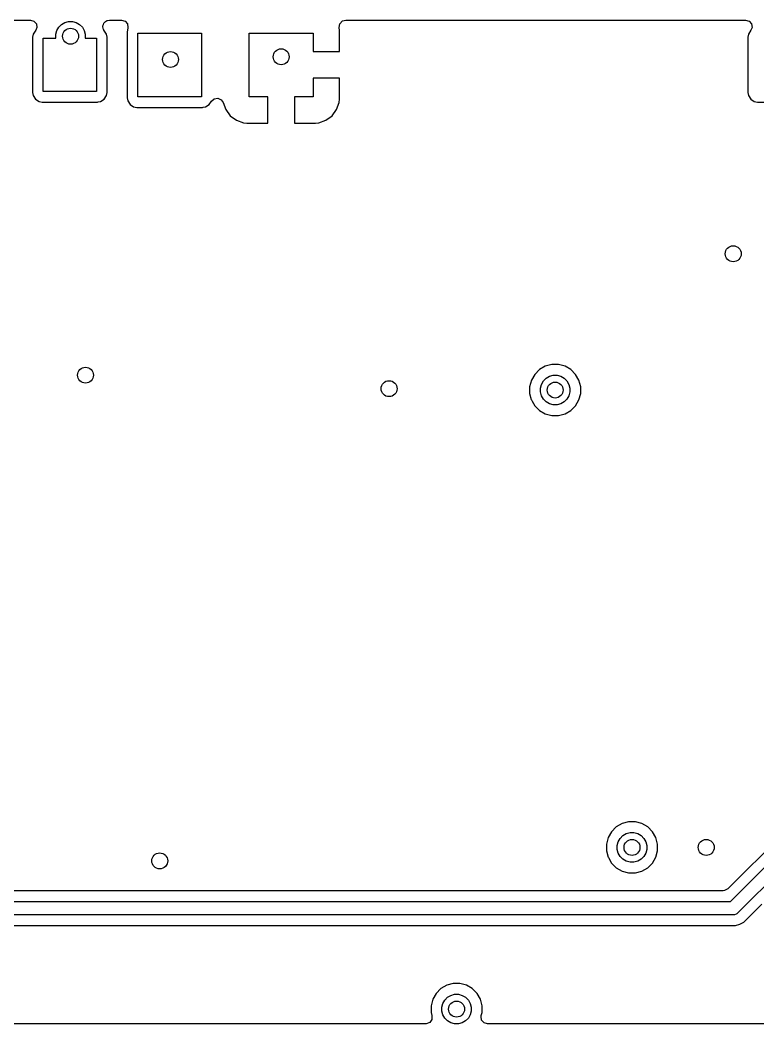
# Model space of a CAD drawing. Extents: x 4.96 to 8.86, y -3.82 to -3.08.
# Drawn here: x 7.347 to 7.893, y -3.821 to -3.077 of the extents above; entities that cross this region are included whole.
import ezdxf

# ---------------------------------------------------------------- set-up
doc = ezdxf.new("R2010")
doc.units = 0
doc.header["$MEASUREMENT"] = 0
doc.layers.add('BLACK', color=7, linetype='CONTINUOUS')

msp = doc.modelspace()

# ---------------------------------------------------------------- linework, layer by layer
at = {"layer": 'BLACK', "linetype": 'CONTINUOUS'}
for p, q in [((6.93791, -3.07679), (7.35415, -3.07679)), ((7.35415, -3.07679), (7.35679, -3.07757)), ((7.35679, -3.07757), (7.35859, -3.07965)), ((7.35859, -3.07965), (7.35898, -3.08237)), ((7.37518, -3.08203), (7.37722, -3.08)), ((7.37722, -3.08), (7.37971, -3.07856)), ((7.37971, -3.07856), (7.38249, -3.07781)), ((7.38249, -3.07781), (7.38537, -3.07781)), ((7.38537, -3.07781), (7.38815, -3.07856)), ((7.38815, -3.07856), (7.39064, -3.08)), ((7.39064, -3.08), (7.39268, -3.08203)), ((7.40787, -3.08098), (7.40829, -3.08007)), ((7.40829, -3.08007), (7.40855, -3.07911)), ((7.40855, -3.07911), (7.40885, -3.07884)), ((7.40885, -3.07884), (7.40901, -3.07848)), ((7.40901, -3.07848), (7.40985, -3.07794)), ((7.40985, -3.07794), (7.4106, -3.07727)), ((7.4106, -3.07727), (7.41105, -3.07717)), ((7.41105, -3.07717), (7.41133, -3.07699)), ((7.41133, -3.07699), (7.4127, -3.07679)), ((7.4127, -3.07679), (7.42167, -3.07679)), ((7.42167, -3.07679), (7.42431, -3.07757)), ((7.42431, -3.07757), (7.42611, -3.07965)), ((7.42611, -3.07965), (7.4265, -3.08237)), ((7.58308, -3.0822), (7.58357, -3.07949)), ((7.58357, -3.07949), (7.58544, -3.07747)), ((7.58544, -3.07747), (7.58793, -3.07679)), ((7.58793, -3.07679), (7.88411, -3.07679)), ((7.88411, -3.07679), (7.88675, -3.07757)), ((7.88675, -3.07757), (7.88855, -3.07965)), ((7.88855, -3.07965), (7.88894, -3.08237)), ((7.35631, -3.08724), (7.35585, -3.08954)), ((7.35821, -3.08439), (7.35631, -3.08724)), ((7.35631, -3.08724), (7.35631, -3.08724)), ((7.35898, -3.08237), (7.35821, -3.08439)), ((7.373, -3.08731), (7.37375, -3.08453)), ((7.373, -3.09018), (7.373, -3.08731)), ((7.37375, -3.08453), (7.37518, -3.08203)), ((7.39268, -3.08203), (7.39411, -3.08453)), ((7.39411, -3.08453), (7.39486, -3.08731)), ((7.39486, -3.08731), (7.39486, -3.09018)), ((7.40782, -3.08176), (7.40793, -3.08137)), ((7.40812, -3.08271), (7.40782, -3.08176)), ((7.40793, -3.08137), (7.40787, -3.08098)), ((7.40826, -3.0837), (7.40812, -3.08271)), ((7.40852, -3.084), (7.40826, -3.0837)), ((7.40864, -3.08439), (7.40852, -3.084)), ((7.41055, -3.08724), (7.40864, -3.08439)), ((7.41055, -3.08724), (7.41055, -3.08724)), ((7.41101, -3.08954), (7.41055, -3.08724)), ((7.42637, -3.08285), (7.42583, -3.0856)), ((7.42583, -3.0856), (7.42583, -3.1344)), ((7.4265, -3.08237), (7.42637, -3.08285)), ((7.43372, -3.13362), (7.43372, -3.08638)), ((7.43372, -3.08638), (7.48096, -3.08638)), ((7.48096, -3.08638), (7.48096, -3.13362)), ((7.5164, -3.13362), (7.5164, -3.08638)), ((7.5164, -3.08638), (7.56364, -3.08638)), ((7.56364, -3.08638), (7.56364, -3.10016)), ((7.58333, -3.08449), (7.58308, -3.0822)), ((7.58333, -3.10016), (7.58333, -3.08449)), ((7.58333, -3.08449), (7.58333, -3.08449)), ((7.88626, -3.08724), (7.88581, -3.08954)), ((7.88626, -3.08724), (7.88626, -3.08724)), ((7.88817, -3.08439), (7.88626, -3.08724)), ((7.88894, -3.08237), (7.88817, -3.08439)), ((7.35585, -3.08954), (7.35585, -3.13046)), ((7.36374, -3.12969), (7.36374, -3.09031)), ((7.36374, -3.09031), (7.37304, -3.09031)), ((7.37304, -3.09031), (7.373, -3.09018)), ((7.39486, -3.09018), (7.39482, -3.09031)), ((7.39482, -3.09031), (7.40311, -3.09031)), ((7.40311, -3.09031), (7.40311, -3.12969)), ((7.41101, -3.13046), (7.41101, -3.08954)), ((7.41101, -3.08954), (7.41101, -3.08954)), ((7.88581, -3.08954), (7.88581, -3.13046)), ((7.56364, -3.10016), (7.58333, -3.10016)), ((7.58333, -3.11984), (7.56364, -3.11984)), ((7.56364, -3.11984), (7.56364, -3.13362)), ((7.58333, -3.1355), (7.58333, -3.11984)), ((7.35585, -3.13046), (7.35631, -3.13277)), ((7.40311, -3.12969), (7.36374, -3.12969)), ((7.41055, -3.13277), (7.41101, -3.13046)), ((7.41101, -3.13046), (7.41101, -3.13046)), ((7.88581, -3.13046), (7.88626, -3.13277)), ((7.35631, -3.13277), (7.35631, -3.13277)), ((7.35631, -3.13277), (7.35805, -3.13538)), ((7.35805, -3.13538), (7.36066, -3.13712)), ((7.36066, -3.13712), (7.36066, -3.13712)), ((7.36066, -3.13712), (7.36296, -3.13758)), ((7.36296, -3.13758), (7.36296, -3.13758)), ((7.36296, -3.13758), (7.36296, -3.13758)), ((7.36296, -3.13758), (7.40389, -3.13758)), ((7.40389, -3.13758), (7.40447, -3.13746)), ((7.40389, -3.13758), (7.40389, -3.13758)), ((7.40447, -3.13746), (7.40619, -3.13712)), ((7.40619, -3.13712), (7.4088, -3.13538)), ((7.40619, -3.13712), (7.40619, -3.13712)), ((7.40619, -3.13712), (7.40619, -3.13712)), ((7.4088, -3.13538), (7.41055, -3.13277)), ((7.41055, -3.13277), (7.41055, -3.13277)), ((7.41055, -3.13277), (7.41055, -3.13277)), ((7.42583, -3.1344), (7.42628, -3.1367)), ((7.42628, -3.1367), (7.42628, -3.1367)), ((7.42628, -3.1367), (7.42803, -3.13931)), ((7.42803, -3.13931), (7.43064, -3.14106)), ((7.48096, -3.13362), (7.43372, -3.13362)), ((7.48404, -3.14106), (7.48665, -3.13931)), ((7.48665, -3.13931), (7.48832, -3.13682)), ((7.48832, -3.13682), (7.49043, -3.13505)), ((7.49043, -3.13505), (7.49316, -3.13471)), ((7.49316, -3.13471), (7.49564, -3.1359)), ((7.49564, -3.1359), (7.49695, -3.13782)), ((7.49695, -3.13782), (7.49894, -3.14315)), ((7.53018, -3.13362), (7.5164, -3.13362)), ((7.53018, -3.15331), (7.53018, -3.13362)), ((7.56364, -3.13362), (7.54986, -3.13362)), ((7.54986, -3.13362), (7.54986, -3.15331)), ((7.5811, -3.14315), (7.58307, -3.13785)), ((7.58307, -3.13785), (7.58333, -3.13551)), ((7.58307, -3.13785), (7.58307, -3.13785)), ((7.58333, -3.13551), (7.58333, -3.1355)), ((7.88626, -3.13277), (7.88626, -3.13277)), ((7.88626, -3.13277), (7.88801, -3.13538)), ((7.88801, -3.13538), (7.89062, -3.13712)), ((7.89062, -3.13712), (7.89062, -3.13712)), ((7.89062, -3.13712), (7.89292, -3.13758)), ((7.89292, -3.13758), (7.89292, -3.13758)), ((7.89292, -3.13758), (7.89292, -3.13758)), ((7.89292, -3.13758), (7.93385, -3.13758)), ((7.43064, -3.14106), (7.43064, -3.14106)), ((7.43064, -3.14106), (7.43294, -3.14152)), ((7.43294, -3.14152), (7.43294, -3.14152)), ((7.43294, -3.14152), (7.43294, -3.14152)), ((7.43294, -3.14152), (7.48174, -3.14152)), ((7.48174, -3.14152), (7.48232, -3.1414)), ((7.48174, -3.14152), (7.48174, -3.14152)), ((7.48232, -3.1414), (7.48404, -3.14106)), ((7.48404, -3.14106), (7.48404, -3.14106)), ((7.48404, -3.14106), (7.48404, -3.14106)), ((7.49894, -3.14315), (7.49894, -3.14315)), ((7.49894, -3.14315), (7.50233, -3.14768)), ((7.5777, -3.14768), (7.5811, -3.14315)), ((7.5811, -3.14315), (7.5811, -3.14315)), ((7.50233, -3.14768), (7.50233, -3.14768)), ((7.50233, -3.14768), (7.50687, -3.15108)), ((7.50687, -3.15108), (7.50687, -3.15108)), ((7.50687, -3.15108), (7.51217, -3.15306)), ((7.51217, -3.15306), (7.51217, -3.15306)), ((7.51217, -3.15306), (7.51451, -3.15331)), ((7.51451, -3.15331), (7.51451, -3.15331)), ((7.51451, -3.15331), (7.53018, -3.15331)), ((7.54986, -3.15331), (7.56552, -3.15331)), ((7.56552, -3.15331), (7.56787, -3.15306)), ((7.56552, -3.15331), (7.56552, -3.15331)), ((7.56787, -3.15306), (7.57317, -3.15108)), ((7.56787, -3.15306), (7.56787, -3.15306)), ((7.57317, -3.15108), (7.5777, -3.14768)), ((7.57317, -3.15108), (7.57317, -3.15108)), ((7.5777, -3.14768), (7.5777, -3.14768)), ((7.74056, -3.33208), (7.73575, -3.33337)), ((7.74554, -3.33208), (7.74056, -3.33208)), ((7.75035, -3.33337), (7.74554, -3.33208)), ((7.72791, -3.33938), (7.72542, -3.34369)), ((7.73143, -3.33586), (7.72791, -3.33938)), ((7.73575, -3.33337), (7.73143, -3.33586)), ((7.73575, -3.33337), (7.73575, -3.33337)), ((7.73883, -3.34081), (7.74161, -3.34007)), ((7.74161, -3.34007), (7.74449, -3.34007)), ((7.74449, -3.34007), (7.74727, -3.34081)), ((7.75466, -3.33586), (7.75035, -3.33337)), ((7.75818, -3.33938), (7.75466, -3.33586)), ((7.76068, -3.34369), (7.75818, -3.33938)), ((7.72542, -3.34369), (7.72413, -3.34851)), ((7.72542, -3.34369), (7.72542, -3.34369)), ((7.73212, -3.34956), (7.73286, -3.34678)), ((7.73286, -3.34678), (7.7343, -3.34429)), ((7.7343, -3.34429), (7.73634, -3.34225)), ((7.73634, -3.34225), (7.73883, -3.34081)), ((7.74727, -3.34081), (7.74976, -3.34225)), ((7.74976, -3.34225), (7.75179, -3.34429)), ((7.75179, -3.34429), (7.75323, -3.34678)), ((7.75323, -3.34678), (7.75398, -3.34956)), ((7.76196, -3.34851), (7.76068, -3.34369)), ((7.72413, -3.34851), (7.72413, -3.35349)), ((7.72413, -3.35349), (7.72534, -3.358)), ((7.73212, -3.35244), (7.73212, -3.34956)), ((7.73286, -3.35522), (7.73212, -3.35244)), ((7.7343, -3.35771), (7.73286, -3.35522)), ((7.75323, -3.35522), (7.75179, -3.35771)), ((7.75398, -3.35244), (7.75323, -3.35522)), ((7.75398, -3.34956), (7.75398, -3.35244)), ((7.76068, -3.3583), (7.76196, -3.35349)), ((7.76196, -3.35349), (7.76196, -3.34851)), ((7.72534, -3.358), (7.72542, -3.3583)), ((7.72542, -3.3583), (7.72542, -3.3583)), ((7.72542, -3.3583), (7.72597, -3.35925)), ((7.72597, -3.35925), (7.72791, -3.36261)), ((7.72791, -3.36261), (7.73143, -3.36613)), ((7.73634, -3.35974), (7.7343, -3.35771)), ((7.73883, -3.36118), (7.73634, -3.35974)), ((7.74161, -3.36193), (7.73883, -3.36118)), ((7.74449, -3.36193), (7.74161, -3.36193)), ((7.74727, -3.36118), (7.74449, -3.36193)), ((7.74976, -3.35974), (7.74727, -3.36118)), ((7.75179, -3.35771), (7.74976, -3.35974)), ((7.75466, -3.36613), (7.75818, -3.36261)), ((7.75818, -3.36261), (7.76068, -3.3583)), ((7.73143, -3.36613), (7.73575, -3.36862)), ((7.73575, -3.36862), (7.74056, -3.36991)), ((7.74056, -3.36991), (7.74056, -3.36991)), ((7.74056, -3.36991), (7.74554, -3.36991)), ((7.74554, -3.36991), (7.75035, -3.36862)), ((7.74554, -3.36991), (7.74554, -3.36991)), ((7.75035, -3.36862), (7.75466, -3.36613)), ((7.97568, -3.61609), (7.87109, -3.72068)), ((7.87293, -3.73), (7.985, -3.61793)), ((7.99354, -3.62354), (7.87854, -3.73854)), ((7.78838, -3.67486), (7.78486, -3.67838)), ((7.7927, -3.67237), (7.78838, -3.67486)), ((7.79751, -3.67108), (7.7927, -3.67237)), ((7.7927, -3.67237), (7.7927, -3.67237)), ((7.80249, -3.67108), (7.79751, -3.67108)), ((7.8073, -3.67237), (7.80249, -3.67108)), ((7.81162, -3.67486), (7.8073, -3.67237)), ((7.81514, -3.67838), (7.81162, -3.67486)), ((7.78237, -3.6827), (7.78108, -3.68751)), ((7.78486, -3.67838), (7.78237, -3.6827)), ((7.78237, -3.6827), (7.78237, -3.6827)), ((7.79125, -3.68329), (7.79329, -3.68125)), ((7.79329, -3.68125), (7.79578, -3.67982)), ((7.79578, -3.67982), (7.79856, -3.67907)), ((7.79856, -3.67907), (7.80144, -3.67907)), ((7.80144, -3.67907), (7.80422, -3.67982)), ((7.80422, -3.67982), (7.80671, -3.68125)), ((7.80671, -3.68125), (7.80875, -3.68329)), ((7.81763, -3.6827), (7.81514, -3.67838)), ((7.81892, -3.68751), (7.81763, -3.6827)), ((7.78108, -3.68751), (7.78108, -3.69249)), ((7.78907, -3.68856), (7.78982, -3.68578)), ((7.78907, -3.69144), (7.78907, -3.68856)), ((7.78982, -3.68578), (7.79125, -3.68329)), ((7.80875, -3.68329), (7.81018, -3.68578)), ((7.81018, -3.68578), (7.81093, -3.68856)), ((7.81093, -3.68856), (7.81093, -3.69144)), ((7.81892, -3.69249), (7.81892, -3.68751)), ((7.78108, -3.69249), (7.78236, -3.69725)), ((7.78236, -3.69725), (7.78237, -3.6973)), ((7.78237, -3.6973), (7.78237, -3.6973)), ((7.78237, -3.6973), (7.78249, -3.69751)), ((7.78249, -3.69751), (7.78486, -3.70162)), ((7.78982, -3.69422), (7.78907, -3.69144)), ((7.79125, -3.69671), (7.78982, -3.69422)), ((7.79329, -3.69875), (7.79125, -3.69671)), ((7.80875, -3.69671), (7.80671, -3.69875)), ((7.81018, -3.69422), (7.80875, -3.69671)), ((7.81093, -3.69144), (7.81018, -3.69422)), ((7.81514, -3.70162), (7.81763, -3.6973)), ((7.81763, -3.6973), (7.81892, -3.69249)), ((7.78486, -3.70162), (7.78838, -3.70514)), ((7.78838, -3.70514), (7.7927, -3.70763)), ((7.79578, -3.70018), (7.79329, -3.69875)), ((7.79856, -3.70093), (7.79578, -3.70018)), ((7.80144, -3.70093), (7.79856, -3.70093)), ((7.80422, -3.70018), (7.80144, -3.70093)), ((7.80671, -3.69875), (7.80422, -3.70018)), ((7.8073, -3.70763), (7.81162, -3.70514)), ((7.81162, -3.70514), (7.81514, -3.70162)), ((7.7927, -3.70763), (7.79751, -3.70892)), ((7.79751, -3.70892), (7.79751, -3.70892)), ((7.79751, -3.70892), (7.80249, -3.70892)), ((7.80249, -3.70892), (7.8073, -3.70763)), ((7.80249, -3.70892), (7.80249, -3.70892)), ((7.86764, -3.72211), (6.7367, -3.72211)), ((7.86867, -3.72199), (7.86764, -3.72211)), ((7.87109, -3.72068), (7.86867, -3.72199)), ((6.735, -3.73), (7.87293, -3.73)), ((7.88292, -3.74532), (7.8962, -3.73203)), ((7.875, -3.74), (6.73707, -3.74)), ((7.87598, -3.7399), (7.875, -3.74)), ((7.8772, -3.7394), (7.87598, -3.7399)), ((7.87598, -3.7399), (7.87598, -3.7399)), ((7.87778, -3.73916), (7.8772, -3.7394)), ((7.87854, -3.73854), (7.87778, -3.73916)), ((7.87778, -3.73916), (7.87778, -3.73916)), ((7.2407, -3.74789), (7.8767, -3.74789)), ((7.8767, -3.74789), (7.87998, -3.74701)), ((7.8767, -3.74789), (7.8767, -3.74789)), ((7.87998, -3.74701), (7.88292, -3.74532)), ((7.6627, -3.79221), (7.65838, -3.7947)), ((7.66751, -3.79093), (7.6627, -3.79221)), ((7.6627, -3.79221), (7.6627, -3.79221)), ((7.67249, -3.79093), (7.66751, -3.79093)), ((7.6773, -3.79221), (7.67249, -3.79093)), ((7.68162, -3.7947), (7.6773, -3.79221)), ((7.65486, -3.79823), (7.65237, -3.80254)), ((7.65838, -3.7947), (7.65486, -3.79823)), ((7.66125, -3.80313), (7.66329, -3.8011)), ((7.66329, -3.8011), (7.66578, -3.79966)), ((7.66578, -3.79966), (7.66856, -3.79891)), ((7.66856, -3.79891), (7.67144, -3.79891)), ((7.67144, -3.79891), (7.67422, -3.79966)), ((7.67422, -3.79966), (7.67671, -3.8011)), ((7.67671, -3.8011), (7.67875, -3.80313)), ((7.68514, -3.79823), (7.68162, -3.7947)), ((7.68763, -3.80254), (7.68514, -3.79823)), ((7.65237, -3.80254), (7.65108, -3.80735)), ((7.65108, -3.80735), (7.65108, -3.81233)), ((7.65237, -3.80254), (7.65237, -3.80254)), ((7.65907, -3.8084), (7.65982, -3.80562)), ((7.65907, -3.81128), (7.65907, -3.8084)), ((7.65982, -3.80562), (7.66125, -3.80313)), ((7.67875, -3.80313), (7.68018, -3.80562)), ((7.68018, -3.80562), (7.68093, -3.8084)), ((7.68093, -3.8084), (7.68093, -3.81128)), ((7.68892, -3.80735), (7.68763, -3.80254)), ((7.68892, -3.81233), (7.68892, -3.80735)), ((7.65108, -3.81233), (7.65172, -3.8147)), ((7.65172, -3.8147), (7.65165, -3.81745)), ((7.65982, -3.81406), (7.65907, -3.81128)), ((7.66125, -3.81655), (7.65982, -3.81406)), ((7.66329, -3.81859), (7.66125, -3.81655)), ((7.67875, -3.81655), (7.67671, -3.81859)), ((7.68018, -3.81406), (7.67875, -3.81655)), ((7.68093, -3.81128), (7.68018, -3.81406)), ((7.68817, -3.81527), (7.68828, -3.8147)), ((7.68856, -3.81799), (7.68817, -3.81527)), ((7.68828, -3.8147), (7.68892, -3.81233)), ((7.647, -3.82085), (7.267, -3.82085)), ((7.64758, -3.82081), (7.647, -3.82085)), ((7.65011, -3.81973), (7.64758, -3.82081)), ((7.65165, -3.81745), (7.65011, -3.81973)), ((7.66578, -3.82003), (7.66329, -3.81859)), ((7.66856, -3.82077), (7.66578, -3.82003)), ((7.67144, -3.82077), (7.66856, -3.82077)), ((7.67422, -3.82003), (7.67144, -3.82077)), ((7.67671, -3.81859), (7.67422, -3.82003)), ((7.69036, -3.82007), (7.68856, -3.81799)), ((7.693, -3.82085), (7.69036, -3.82007)), ((8.85533, -3.82085), (7.693, -3.82085))]:
    msp.add_line(p, q, dxfattribs=at)
at = {"layer": 'BLACK'}
for centre in [(7.38393, -3.08874), (7.458, -3.106), (7.54, -3.104), (7.875, -3.25), (7.395, -3.34), (7.62, -3.35), (7.74305, -3.351), (7.8, -3.69), (7.855, -3.69), (7.45, -3.7), (7.67, -3.80984)]:
    msp.add_circle(centre, 0.00591, dxfattribs=at)

doc.saveas('drawing.dxf')
